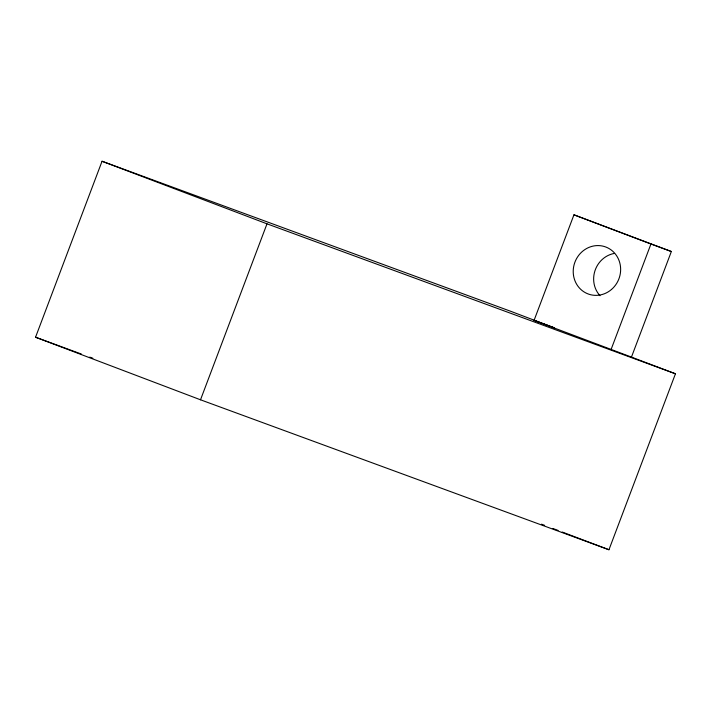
<?xml version="1.0" encoding="UTF-8"?>
<svg xmlns="http://www.w3.org/2000/svg" width="711" height="711" viewBox="0 0 711 711"><rect width="100%" height="100%" fill="white"/><g stroke="black" fill="none" stroke-linecap="round" stroke-linejoin="round"><path stroke-width="1.07" d="M631.457 357.091L675.45 373.782L608.954 549.745L200.511 399.795L35.55 337.218L102.046 161.255L510.489 311.205L554.482 327.887L534.059 320.394L573.955 214.811L671.353 251.516L631.457 357.091L534.059 320.394M200.511 399.795L266.998 223.832L675.45 373.782M611.042 349.599L650.938 244.015L671.353 251.516M35.55 337.218L81.401 354.051M89.728 357.109L92.857 358.255M573.955 214.811L650.938 244.015M102.046 161.255L266.998 223.832M541.524 524.167L544.635 525.349M552.936 528.495L558.117 530.459M562.268 532.041L608.954 549.745M600.022 295.705A25.081 23.525 -69.8 0 1 594.991 270.66A25.081 23.525 -69.8 0 1 614.028 253.48M611.54 289.43A25.081 23.525 -69.8 0 0 605.799 247.01A25.081 23.525 -69.8 0 0 573.448 274.979A25.081 23.525 -69.8 0 0 611.54 289.43"/></g></svg>
